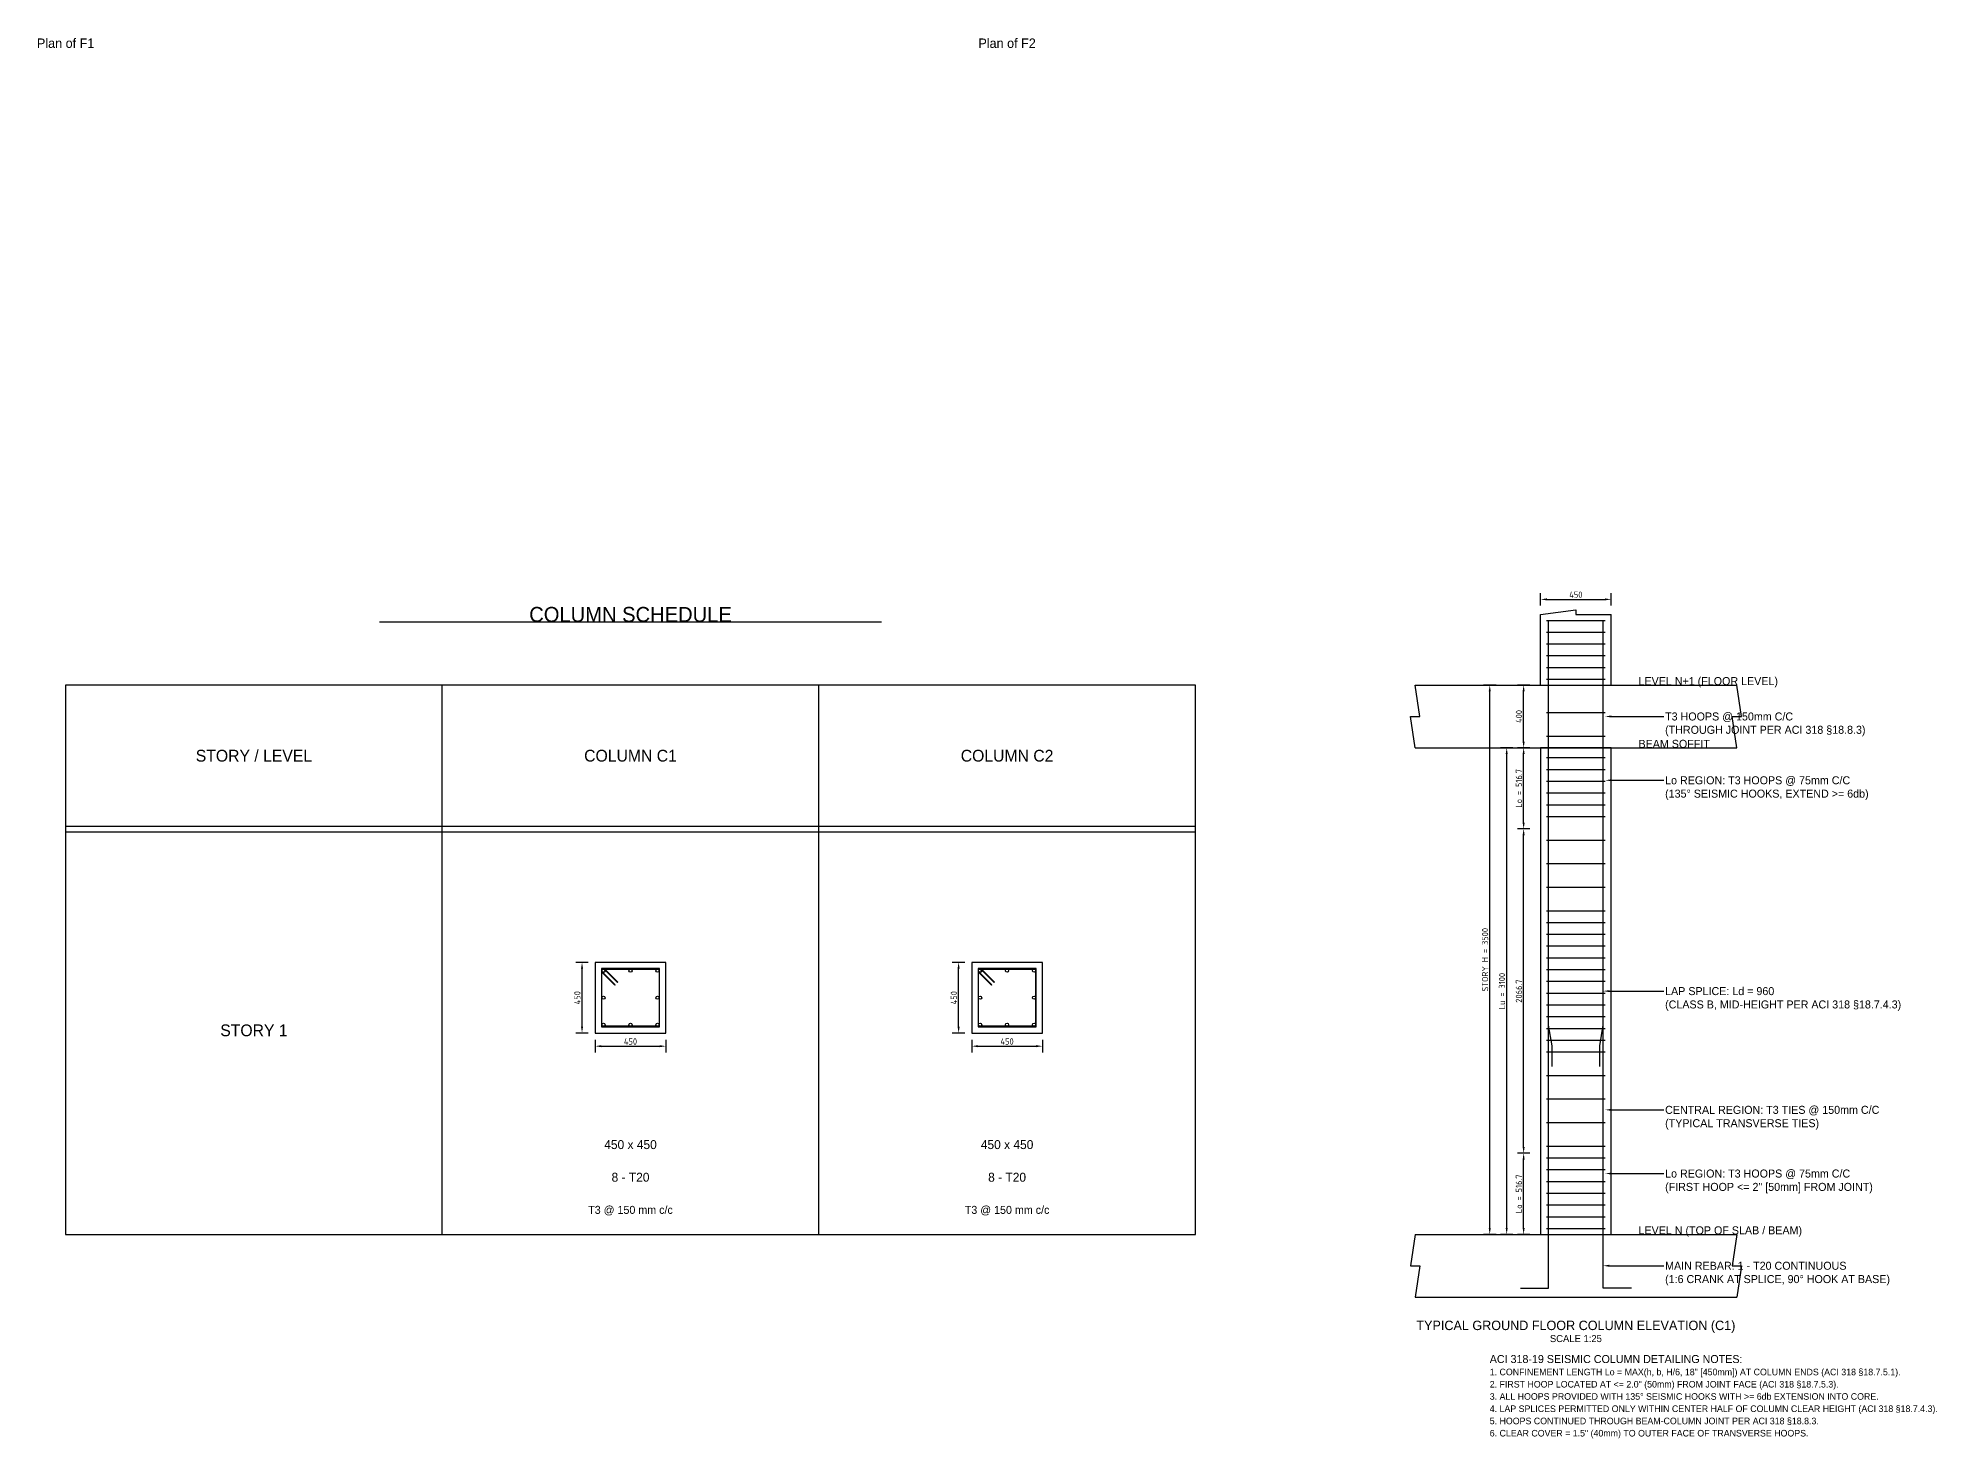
# Model space of a CAD drawing. Header units: metres. Extents: x -4073 to 22081, y -47896 to 1700.
# Drawn here: x -176 to 11927, y -31974 to -23002 of the extents above; entities that cross this region are included whole.
import ezdxf
from ezdxf import colors
from ezdxf.entities.mleader import LeaderData, LeaderLine
from ezdxf.enums import TextEntityAlignment as Align
from ezdxf.math import Vec2, Vec3

# ---------------------------------------------------------------- set-up
doc = ezdxf.new("R2010")
doc.units = ezdxf.units.M
for name, color, linetype in [('BREAK_LINE', 7, 'Continuous'), ('COLUMN', 7, 'Continuous'), ('DIM_LINEAR', 3, 'Continuous'), ('LEADER', 3, 'Continuous'), ('LEVEL', 8, 'Continuous'), ('REBAR', 2, 'Continuous'), ('STIRRUP', 135, 'Continuous'), ('TEXT', 151, 'Continuous'), ('TITLE', 2, 'Continuous')]:
    doc.layers.add(name, color=color, linetype=linetype)
doc.styles.add('Dimension', font='isocp')
doc.dimstyles.new('Linear', dxfattribs={"dimtxt": 40, "dimasz": 40, "dimexe": 40, "dimexo": 40, "dimgap": 10, "dimtad": 1, "dimdsep": 46, "dimtxsty": 'Dimension', "dimcen": 2.5, "dimclrd": 132, "dimclre": 132, "dimclrt": 151, "dimazin": 3, "dimtfac": 1, "dimtmove": 0, "dimatfit": 3, "dimfxl": 40, "dimfxlon": 1})

msp = doc.modelspace()

# ---------------------------------------------------------------- linework, layer by layer
at = {"layer": 'BORDER'}
msp.add_lwpolyline([(0, -30625), (7200, -30625), (7200, -27125), (0, -27125), (0, -30625)], close=True, dxfattribs=at)
at = {"layer": 'BREAK_LINE'}
for points in [[(9400, -26675), (9625, -26645), (9625, -26675), (9625, -26675), (9850, -26675)], [(8600, -27525), (8570, -27325), (8600, -27325), (8630, -27325), (8600, -27125)], [(10650, -27525), (10620, -27325), (10650, -27325), (10680, -27325), (10650, -27125)], [(8600, -30625), (8570, -30825), (8600, -30825), (8630, -30825), (8600, -31025)], [(10650, -30625), (10620, -30825), (10650, -30825), (10680, -30825), (10650, -31025)]]:
    msp.add_lwpolyline(points, dxfattribs=at)
at = {"layer": 'COLUMN'}
for p, q in [((9400, -27125), (9400, -26675)), ((9850, -27125), (9850, -26675)), ((8600, -27125), (10650, -27125)), ((8600, -27525), (9400, -27525)), ((9850, -27525), (10650, -27525)), ((8600, -30625), (9400, -30625)), ((9850, -30625), (10650, -30625)), ((8600, -31025), (10650, -31025))]:
    msp.add_line(p, q, dxfattribs=at)
for points in [[(9400, -30625), (9850, -30625), (9850, -27525), (9400, -27525), (9400, -30625)], [(3375, -29342), (3825, -29342), (3825, -28892), (3375, -28892), (3375, -29342)], [(5775, -29342), (6225, -29342), (6225, -28892), (5775, -28892), (5775, -29342)]]:
    msp.add_lwpolyline(points, close=True, dxfattribs=at)
at = {"layer": 'LEVEL'}
for p, q in [((9256, -27125), (9994, -27125)), ((9256, -27525), (9994, -27525)), ((9256, -30625), (9994, -30625))]:
    msp.add_line(p, q, dxfattribs=at)
at = {"layer": 'REBAR'}
for points in [[(9473.1, -29555), (9473.1, -29423), (9451.1, -29291), (9451.1, -26713.1)], [(9776.9, -29555), (9776.9, -29423), (9798.9, -29291), (9798.9, -26713.1)], [(9271.1, -30967.85), (9451.1, -30967.85), (9451.1, -28595)], [(9978.9, -30967.85), (9798.9, -30967.85), (9798.9, -28595)]]:
    msp.add_lwpolyline(points, dxfattribs=at)
for centre in [(3428, -28945), (3600, -28945), (3772, -28945), (5828, -28945), (6000, -28945), (6172, -28945), (3428, -29117), (3772, -29117), (5828, -29117), (6172, -29117), (3428, -29289), (3600, -29289), (3772, -29289), (5828, -29289), (6000, -29289), (6172, -29289)]:
    msp.add_circle(centre, 10, dxfattribs=at)
at = {"layer": 'STIRRUP'}
for p, q in [((9438.1, -26712.5), (9811.9, -26712.5)), ((9438.1, -26787.5), (9811.9, -26787.5)), ((9438.1, -26862.5), (9811.9, -26862.5)), ((9438.1, -26937.5), (9811.9, -26937.5)), ((9438.1, -27012.5), (9811.9, -27012.5)), ((9438.1, -27087.5), (9811.9, -27087.5)), ((9438.1, -27300), (9811.9, -27300)), ((9438.1, -27450), (9811.9, -27450)), ((9438.1, -27587.5), (9811.9, -27587.5)), ((9438.1, -27662.5), (9811.9, -27662.5)), ((9438.1, -27737.5), (9811.9, -27737.5)), ((9438.1, -27812.5), (9811.9, -27812.5)), ((9438.1, -27887.5), (9811.9, -27887.5)), ((9438.1, -27962.5), (9811.9, -27962.5)), ((9438.1, -28112.5), (9811.9, -28112.5)), ((9438.1, -28262.5), (9811.9, -28262.5)), ((9438.1, -28412.5), (9811.9, -28412.5)), ((9438.1, -28562.5), (9811.9, -28562.5)), ((9438.1, -28637.5), (9811.9, -28637.5)), ((9438.1, -28712.5), (9811.9, -28712.5)), ((9438.1, -28787.5), (9811.9, -28787.5)), ((9438.1, -28862.5), (9811.9, -28862.5)), ((9438.1, -28937.5), (9811.9, -28937.5)), ((9438.1, -29012.5), (9811.9, -29012.5)), ((9438.1, -29087.5), (9811.9, -29087.5)), ((9438.1, -29162.5), (9811.9, -29162.5)), ((9438.1, -29237.5), (9811.9, -29237.5)), ((9438.1, -29312.5), (9811.9, -29312.5)), ((9438.1, -29387.5), (9811.9, -29387.5)), ((9438.1, -29462.5), (9811.9, -29462.5)), ((9438.1, -29612.5), (9811.9, -29612.5)), ((9438.1, -29762.5), (9811.9, -29762.5)), ((9438.1, -29912.5), (9811.9, -29912.5)), ((9438.1, -30062.5), (9811.9, -30062.5)), ((9438.1, -30137.5), (9811.9, -30137.5)), ((9438.1, -30212.5), (9811.9, -30212.5)), ((9438.1, -30287.5), (9811.9, -30287.5)), ((9438.1, -30362.5), (9811.9, -30362.5)), ((9438.1, -30437.5), (9811.9, -30437.5)), ((9438.1, -30512.5), (9811.9, -30512.5)), ((9438.1, -30587.5), (9811.9, -30587.5))]:
    msp.add_line(p, q, dxfattribs=at)
for points in [[(3415, -29302), (3785, -29302), (3785, -28932), (3415, -28932), (3415, -29302)], [(3436.445, -28935), (3782, -28935), (3782, -29299), (3418, -29299), (3418, -28953.445), (3500.731, -29036.176), (3502.853, -29034.055), (3418, -28949.202), (3431.109, -28954.568), (3433.913, -28953.139), (3436.139, -28950.913), (3437.568, -28948.109), (3432.202, -28935), (3517.055, -29019.853), (3519.176, -29017.731), (3436.445, -28935)], [(5815, -29302), (6185, -29302), (6185, -28932), (5815, -28932), (5815, -29302)], [(5836.445, -28935), (6182, -28935), (6182, -29299), (5818, -29299), (5818, -28953.445), (5900.731, -29036.176), (5902.853, -29034.055), (5818, -28949.202), (5831.109, -28954.568), (5833.913, -28953.139), (5836.139, -28950.913), (5837.568, -28948.109), (5832.202, -28935), (5917.055, -29019.853), (5919.176, -29017.731), (5836.445, -28935)]]:
    msp.add_lwpolyline(points, close=True, dxfattribs=at)
at = {"layer": 'TABLE'}
for p, q in [((2400, -30625), (2400, -27125)), ((4800, -30625), (4800, -27125)), ((0, -28025), (7200, -28025)), ((0, -28060), (7200, -28060))]:
    msp.add_line(p, q, dxfattribs=at)
at = {"layer": 'TITLE'}
msp.add_line((2000, -26723), (5200, -26723), dxfattribs=at)

# ---------------------------------------------------------------- texts
at = {"layer": 'HEADER'}
for s, p in [('STORY / LEVEL', (1200, -27575)), ('COLUMN C1', (3600, -27575)), ('COLUMN C2', (6000, -27575)), ('STORY 1', (1200, -29325))]:
    msp.add_text(s, height=75, dxfattribs=at).set_placement(p, align=Align.MIDDLE_CENTER)
at = {"layer": 'Text'}
for s, p in [('Plan of F1', (0, -23035)), ('Plan of F2', (6000, -23035))]:
    msp.add_text(s, height=60, dxfattribs=at).set_placement(p, align=Align.MIDDLE_CENTER)
at = {"layer": 'TEXT'}
for s, height, p in [('LEVEL N+1 (FLOOR LEVEL)', 51, (10024, -27125)), ('BEAM SOFFIT', 51, (10024, -27525)), ('LEVEL N (TOP OF SLAB / BEAM)', 51, (10024, -30625)), ('2. FIRST HOOP LOCATED AT <= 2.0" (50mm) FROM JOINT FACE (ACI 318 §18.7.5.3).', 42, (9076, -31601)), ('1. CONFINEMENT LENGTH Lo = MAX(h, b, H/6, 18" [450mm]) AT COLUMN ENDS (ACI 318 §18.7.5.1).', 42, (9076, -31523)), ('3. ALL HOOPS PROVIDED WITH 135° SEISMIC HOOKS WITH >= 6db EXTENSION INTO CORE.', 42, (9076, -31679)), ('4. LAP SPLICES PERMITTED ONLY WITHIN CENTER HALF OF COLUMN CLEAR HEIGHT (ACI 318 §18.7.4.3).', 42, (9076, -31757)), ('5. HOOPS CONTINUED THROUGH BEAM-COLUMN JOINT PER ACI 318 §18.8.3.', 42, (9076, -31835)), ('6. CLEAR COVER = 1.5" (40mm) TO OUTER FACE OF TRANSVERSE HOOPS.', 42, (9076, -31913))]:
    msp.add_text(s, height=height, dxfattribs=at).set_placement(p)
for s, height, p in [('450 x 450', 57, (3600, -30053)), ('450 x 450', 57, (6000, -30053)), ('8 - T20', 57, (3600, -30261)), ('8 - T20', 57, (6000, -30261)), ('T3 @ 150 mm c/c', 51, (3600, -30469)), ('T3 @ 150 mm c/c', 51, (6000, -30469)), ('SCALE 1:25', 45, (9625, -31289))]:
    msp.add_text(s, height=height, dxfattribs=at).set_placement(p, align=Align.MIDDLE_CENTER)
at = {"layer": 'TITLE'}
for s, height, p in [('COLUMN SCHEDULE', 96, (3600, -26675)), ('TYPICAL GROUND FLOOR COLUMN ELEVATION (C1)', 60, (9625, -31205))]:
    msp.add_text(s, height=height, dxfattribs=at).set_placement(p, align=Align.MIDDLE_CENTER)
msp.add_text('ACI 318-19 SEISMIC COLUMN DETAILING NOTES:', height=51, dxfattribs=at).set_placement((9076, -31445))

# ---------------------------------------------------------------- dimensions: what is measured, and where the dimension line sits
at = {"layer": 'DIM_LINEAR'}
for base, p1, p2 in [((9400, -26579), (9400, -26675), (9850, -26675)), ((3375, -29426), (3375, -29342), (3825, -29342)), ((5775, -29426), (5775, -29342), (6225, -29342))]:
    msp.add_linear_dim(base=base, p1=p1, p2=p2, text='450', dimstyle='Linear', dxfattribs=at).render()
for base, p1, p2, text in [((9076, -30625), (9400, -30625), (9400, -27125), 'STORY H = 3500'), ((9292, -27525), (9400, -27525), (9400, -27125), '400'), ((9184, -30625), (9400, -30625), (9400, -27525), 'Lu = 3100'), ((9292, -28041.667), (9400, -28041.667), (9400, -27525), 'Lo = 516.7'), ((9292, -30108.333), (9400, -30108.333), (9400, -28041.667), '2066.7'), ((3291, -29342), (3375, -29342), (3375, -28892), '450'), ((5691, -29342), (5775, -29342), (5775, -28892), '450'), ((9292, -30625), (9400, -30625), (9400, -30108.333), 'Lo = 516.7')]:
    msp.add_linear_dim(base=base, p1=p1, p2=p2, angle=90, text=text, dimstyle='Linear', dxfattribs=at).render()

# ---------------------------------------------------------------- leaders
at = {"layer": 'LEADER'}
ml = msp.add_multileader_mtext('Standard', dxfattribs=at)
ml.set_content('T3 HOOPS @ 150mm C/C\\P(THROUGH JOINT PER ACI 318 §18.8.3)')
ml.set_leader_properties(linetype='ByLayer')
ml.build(insert=Vec2(0, 0))
ml.multileader.update_dxf_attribs({"dogleg_length": 240, "arrow_head_size": 39})
ctx = ml.context
ctx.base_point, ctx.char_height, ctx.arrow_head_size, ctx.landing_gap_size = Vec3(10186, -27325), 51, 39, 7.65
notes = []
notes.append((ctx, [(0, (1, 1, 0), (9946, -27325), (1, 0), 240, [(0, [(9811.9, -27325)], 0, [])])]))
ctx.mtext.insert = Vec3(10193.65, -27299.5)
ml = msp.add_multileader_mtext('Standard', dxfattribs=at)
ml.set_content('Lo REGION: T3 HOOPS @ 75mm C/C\\P(135° SEISMIC HOOKS, EXTEND >= 6db)')
ml.set_leader_properties(linetype='ByLayer')
ml.build(insert=Vec2(0, 0))
ml.multileader.update_dxf_attribs({"dogleg_length": 240, "arrow_head_size": 39})
ctx = ml.context
ctx.base_point, ctx.char_height, ctx.arrow_head_size, ctx.landing_gap_size = Vec3(10186, -27731.667), 51, 39, 7.65
notes.append((ctx, [(0, (1, 1, 0), (9946, -27731.667), (1, 0), 240, [(0, [(9811.9, -27731.667)], 0, [])])]))
ctx.mtext.insert = Vec3(10193.65, -27706.167)
ml = msp.add_multileader_mtext('Standard', dxfattribs=at)
ml.set_content('LAP SPLICE: Ld = 960\\P(CLASS B, MID-HEIGHT PER ACI 318 §18.7.4.3)')
ml.set_leader_properties(linetype='ByLayer')
ml.build(insert=Vec2(0, 0))
ml.multileader.update_dxf_attribs({"dogleg_length": 240, "arrow_head_size": 39})
ctx = ml.context
ctx.base_point, ctx.char_height, ctx.arrow_head_size, ctx.landing_gap_size = Vec3(10186, -29075), 51, 39, 7.65
notes.append((ctx, [(0, (1, 1, 0), (9946, -29075), (1, 0), 240, [(0, [(9798.9, -29075)], 0, [])])]))
ctx.mtext.insert = Vec3(10193.65, -29049.5)
ml = msp.add_multileader_mtext('Standard', dxfattribs=at)
ml.set_content('CENTRAL REGION: T3 TIES @ 150mm C/C\\P(TYPICAL TRANSVERSE TIES)')
ml.set_leader_properties(linetype='ByLayer')
ml.build(insert=Vec2(0, 0))
ml.multileader.update_dxf_attribs({"dogleg_length": 240, "arrow_head_size": 39})
ctx = ml.context
ctx.base_point, ctx.char_height, ctx.arrow_head_size, ctx.landing_gap_size = Vec3(10186, -29831.667), 51, 39, 7.65
notes.append((ctx, [(0, (1, 1, 0), (9946, -29831.667), (1, 0), 240, [(0, [(9811.9, -29831.667)], 0, [])])]))
ctx.mtext.insert = Vec3(10193.65, -29806.167)
ml = msp.add_multileader_mtext('Standard', dxfattribs=at)
ml.set_content('Lo REGION: T3 HOOPS @ 75mm C/C\\P(FIRST HOOP <= 2" [50mm] FROM JOINT)')
ml.set_leader_properties(linetype='ByLayer')
ml.build(insert=Vec2(0, 0))
ml.multileader.update_dxf_attribs({"dogleg_length": 240, "arrow_head_size": 39})
ctx = ml.context
ctx.base_point, ctx.char_height, ctx.arrow_head_size, ctx.landing_gap_size = Vec3(10186, -30237.5), 51, 39, 7.65
notes.append((ctx, [(0, (1, 1, 0), (9946, -30237.5), (1, 0), 240, [(0, [(9811.9, -30237.5)], 0, [])])]))
ctx.mtext.insert = Vec3(10193.65, -30212)
ml = msp.add_multileader_mtext('Standard', dxfattribs=at)
ml.set_content('MAIN REBAR: 1 - T20 CONTINUOUS\\P(1:6 CRANK AT SPLICE, 90° HOOK AT BASE)')
ml.set_leader_properties(linetype='ByLayer')
ml.build(insert=Vec2(0, 0))
ml.multileader.update_dxf_attribs({"dogleg_length": 240, "arrow_head_size": 39})
ctx = ml.context
ctx.base_point, ctx.char_height, ctx.arrow_head_size, ctx.landing_gap_size = Vec3(10186, -30825), 51, 39, 7.65
notes.append((ctx, [(0, (1, 1, 0), (9946, -30825), (1, 0), 240, [(0, [(9798.9, -30825)], 0, [])])]))
ctx.mtext.insert = Vec3(10193.65, -30799.5)
for ctx, leaders in notes:
    for number, flags, end, landing, length, lines in leaders:
        leader = LeaderData()
        leader.index, (leader.has_last_leader_line, leader.has_dogleg_vector, leader.attachment_direction) = number, flags
        leader.last_leader_point, leader.dogleg_vector, leader.dogleg_length = Vec3(end), Vec3(landing), length
        for number, points, colour, breaks in lines:
            line = LeaderLine()
            line.index, line.vertices, line.color, line.breaks = number, Vec3.list(points), colors.encode_raw_color(colour), breaks
            leader.lines.append(line)
        ctx.leaders.append(leader)

doc.saveas('drawing.dxf')
